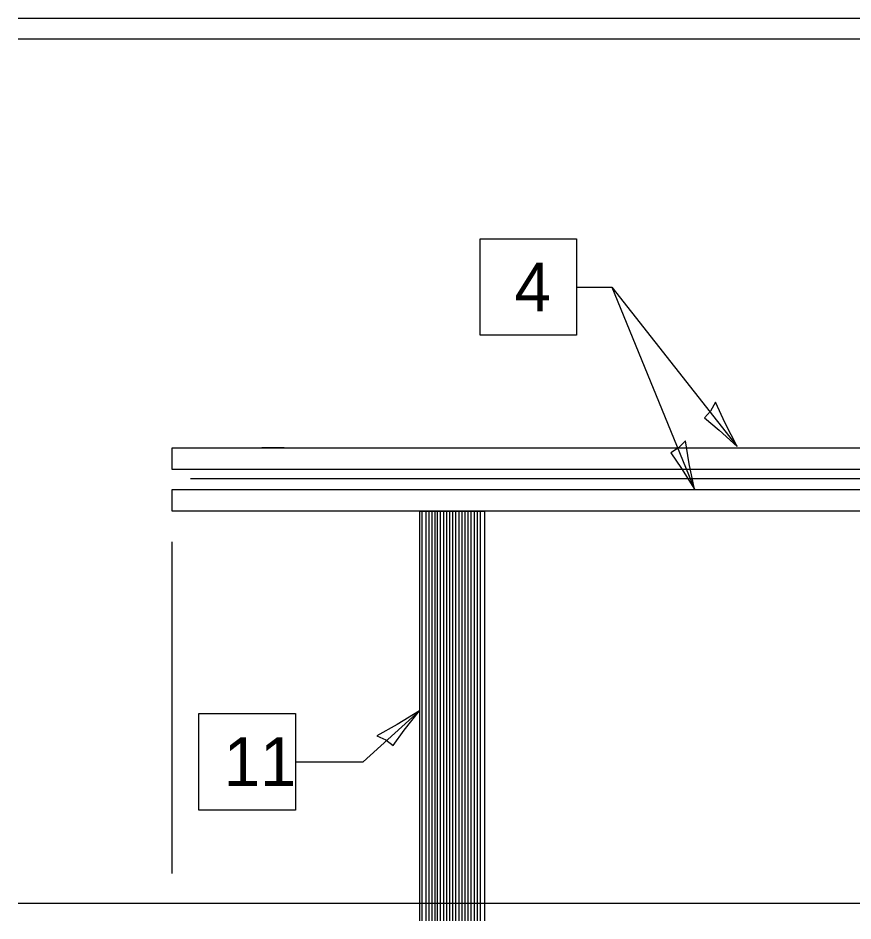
# Model space of a CAD drawing. Extents: x 100068 to 100255, y 99000 to 99022.
# Drawn here: x 100223.755 to 100225.809, y 99016.414 to 99018.635 of the extents above; entities that cross this region are included whole.
import ezdxf

# ---------------------------------------------------------------- set-up
doc = ezdxf.new("R2010")
doc.units = 0
for name, color, linetype in [('Design_PR_PMK Solid Line', 7, 'Continuous'), ('Design_PR_Roadway Dimensions', 7, 'Continuous'), ('Design_PR_Roadway Notes', 7, 'Continuous')]:
    doc.layers.add(name, color=color, linetype=linetype)

msp = doc.modelspace()

# ---------------------------------------------------------------- linework, layer by layer
at = {"layer": 'Design_PR_PMK Solid Line'}
for p, q in [((100223.755, 99018.6351), (100229.5933, 99018.6351)), ((100223.755, 99018.5839), (100229.5848, 99018.5839)), ((100224.3548, 99017.5789), (100224.4099, 99017.5789)), ((100224.1794, 99017.5025), (100229.7248, 99017.5025)), ((100224.9024, 99017.4209), (100224.7422, 99017.4209)), ((100224.7422, 99017.4209), (100224.7422, 99016.4141)), ((100224.7487, 99017.4209), (100224.7487, 99016.4141)), ((100224.7582, 99017.4209), (100224.7582, 99016.4141)), ((100224.7657, 99017.4209), (100224.7657, 99016.4141)), ((100224.7732, 99017.4209), (100224.7732, 99016.4141)), ((100224.7807, 99017.4209), (100224.7807, 99016.4141)), ((100224.7864, 99017.4209), (100224.7864, 99016.4141)), ((100224.7938, 99017.4209), (100224.7938, 99016.4141)), ((100224.8015, 99017.4209), (100224.8015, 99016.4141)), ((100224.809, 99017.4209), (100224.809, 99016.4141)), ((100224.8164, 99017.4209), (100224.8164, 99016.4141)), ((100224.8241, 99017.4209), (100224.8241, 99016.4141)), ((100224.8315, 99017.4209), (100224.8315, 99016.4141)), ((100224.8391, 99017.4209), (100224.8391, 99016.4141)), ((100224.8466, 99017.4209), (100224.8466, 99016.4141)), ((100224.8541, 99017.4209), (100224.8541, 99016.4141)), ((100224.8616, 99017.4209), (100224.8616, 99016.4141)), ((100224.8692, 99017.4209), (100224.8692, 99016.4141)), ((100224.8767, 99017.4209), (100224.8767, 99016.4141)), ((100224.8842, 99017.4209), (100224.8842, 99016.4141)), ((100224.8917, 99017.4209), (100224.8917, 99016.4141)), ((100224.9024, 99017.4209), (100224.9024, 99016.4141)), ((100223.755, 99016.4576), (100228.8041, 99016.4576))]:
    msp.add_line(p, q, dxfattribs=at)
for points in [[(100224.1331, 99017.5256), (100229.138, 99017.5256), (100229.138, 99017.5768), (100224.1331, 99017.5768)], [(100224.1331, 99017.4231), (100229.1034, 99017.4231), (100229.1255, 99017.4743), (100224.1331, 99017.4743)]]:
    msp.add_lwpolyline(points, close=True, dxfattribs=at)
at = {"layer": 'Design_PR_Roadway Dimensions'}
msp.add_line((100224.1331, 99017.3469), (100224.1331, 99016.5305), dxfattribs=at)
at = {"layer": 'Design_PR_Roadway Notes'}
for p, q in [((100225.1291, 99017.9735), (100225.2154, 99017.9735)), ((100225.2154, 99017.9735), (100225.5243, 99017.5813)), ((100225.2154, 99017.9735), (100225.4189, 99017.4759)), ((100224.7422, 99016.9311), (100224.6039, 99016.8057)), ((100224.4375, 99016.8057), (100224.6039, 99016.8057))]:
    msp.add_line(p, q, dxfattribs=at)
for points in [[(100224.8917, 99017.8547), (100224.8917, 99018.0923), (100225.1291, 99018.0923), (100225.1291, 99017.8547)], [(100225.4704, 99017.6899), (100225.4584, 99017.6682), (100225.4435, 99017.6518), (100225.4795, 99017.6216), (100225.5243, 99017.5813), (100225.4942, 99017.6382)], [(100225.397, 99017.5952), (100225.3795, 99017.5776), (100225.3607, 99017.5659), (100225.3869, 99017.527), (100225.4189, 99017.4759), (100225.4056, 99017.5389)], [(100224.2001, 99016.6869), (100224.2001, 99016.9245), (100224.4375, 99016.9245), (100224.4375, 99016.6869)], [(100224.6375, 99016.8697), (100224.66, 99016.8593), (100224.6775, 99016.8456), (100224.7051, 99016.8836), (100224.7422, 99016.9311), (100224.6875, 99016.897)]]:
    msp.add_lwpolyline(points, close=True, dxfattribs=at)

# ---------------------------------------------------------------- texts
for s, p in [('4', (100224.9764, 99017.9135)), ('11', (100224.2611, 99016.7457))]:
    msp.add_text(s, height=0.12, dxfattribs=at).set_placement(p)

doc.saveas('drawing.dxf')
